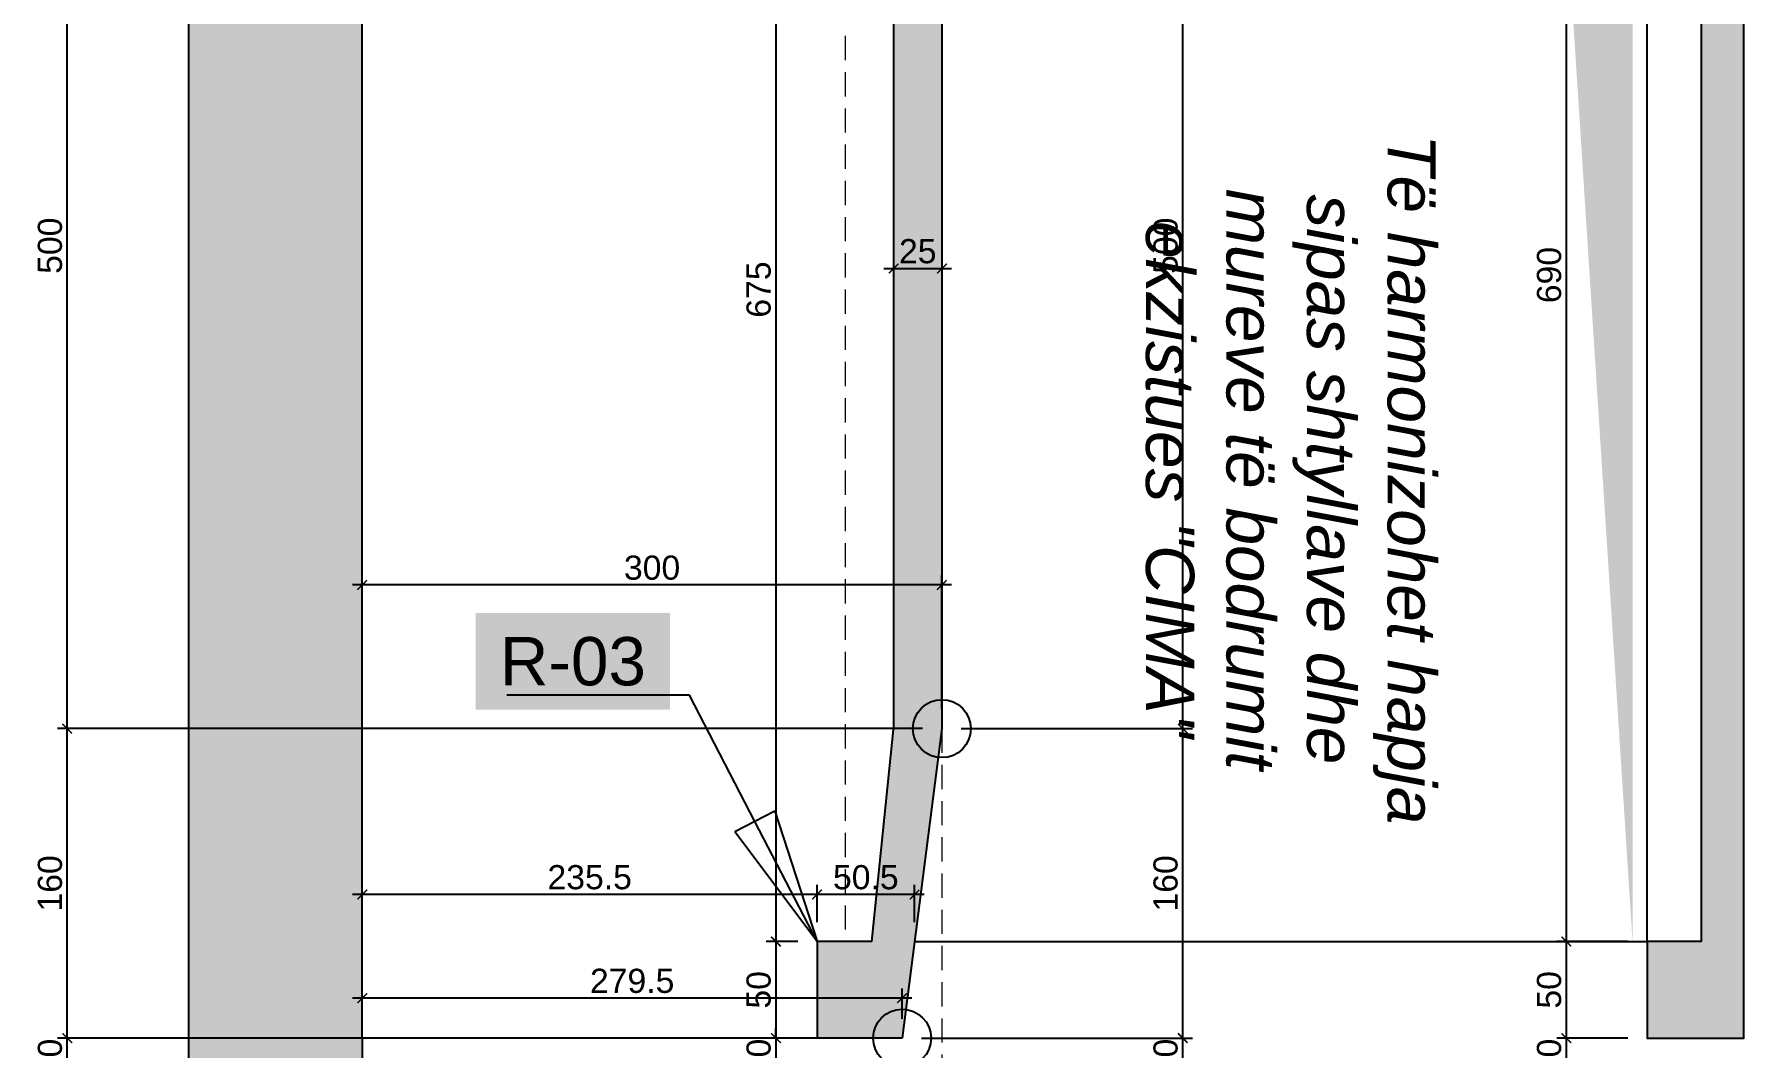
# Model space of a CAD drawing. Header units: centimetres. Extents: x 44585 to 48556, y -61381 to -55885.
# Drawn here: x 47666 to 48551, y -58705 to -58180 of the extents above; entities that cross this region are included whole.
import ezdxf
from ezdxf import colors
from ezdxf.entities.mleader import LeaderData, LeaderLine
from ezdxf.math import Vec2, Vec3

# ---------------------------------------------------------------- set-up
doc = ezdxf.new("R2010")
doc.units = ezdxf.units.CM
doc.header["$LTSCALE"] = 50
doc.header["$MEASUREMENT"] = 0
doc.linetypes.add('CACHE', pattern=[0.375, 0.25, -0.125])
doc.linetypes.add('CONTINU', pattern=[0])
doc.layers.get('0').update_dxf_attribs({"color": 8})
doc.layers.add('BETON CACHE', color=4, linetype='CACHE', lineweight=5)
for name, color, linetype in [('BETON COUPE', 3, 'CONTINU'), ('BETON TRAME', 252, 'Continuous'), ('BETON VU', 2, 'Continuous'), ('COTE 50ème', 1, 'Continuous'), ('OMBRE', 253, 'Continuous'), ('TEXTE', 7, 'Continuous')]:
    doc.layers.add(name, color=color, linetype=linetype)
doc.layers.add('PILIER PREFA SUP TRAME', color=7, linetype='Continuous', true_color=0xded1ff)
doc.styles.add('RS_TEXT_1.100', font='arial.ttf', dxfattribs={"height": 25})
doc.styles.add('RS_TEXT_1.50', font='arial.ttf', dxfattribs={"height": 12.5})
doc.styles.add('SMA_TEXT_1.50', font='arial.ttf', dxfattribs={"height": 12.5})
doc.dimstyles.new('SMA_1.50', dxfattribs={"dimscale": 5, "dimtxt": 12.5, "dimasz": 1, "dimexe": 1, "dimexo": 2, "dimgap": 0.5, "dimtad": 1, "dimdec": 1, "dimrnd": 0.5, "dimdsep": 46, "dimtxsty": 'SMA_TEXT_1.50', "dimblk": 'ARCHTICK', "dimcen": 2.5, "dimdle": 1, "dimadec": 0, "dimazin": 2, "dimtfac": 1, "dimtdec": 1, "dimtix": 1, "dimtmove": 2, "dimatfit": 3, "dimfxl": 1, "dimtolj": 1, "dimtzin": 0, "dimarcsym": 0})

# ---------------------------------------------------------------- blocks, each defined once
blk = doc.blocks.new('_Closed')
at = {"color": 0, "linetype": 'ByBlock', "lineweight": -2}
for p, q in [((-1, 0.167), (0, 0)), ((-1, 0.167), (-1, -0.167)), ((0, 0), (-1, -0.167)), ((0, 0), (-1, 0))]:
    blk.add_line(p, q, dxfattribs=at)
blk = doc.blocks.new('_ArchTick')
at = {"color": 0, "linetype": 'ByBlock', "const_width": 0.15}
blk.add_lwpolyline([(-0.5, -0.5), (0.5, 0.5)], dxfattribs=at)
blk = doc.blocks.new('*D1501')
at = {"layer": 'COTE 50ème', "color": 0, "lineweight": -2, "ltscale": 0.5, "transparency": 16777216}
for p, q in [((47683.58, -58699.95), (47683.58, -58694.95)), ((48105.65, -58699.95), (47678.58, -58699.95)), ((47683.58, -58719.95), (47683.58, -58699.95)), ((48103.08, -58719.95), (47678.58, -58719.95)), ((47683.58, -58719.95), (47683.58, -58724.95))]:
    blk.add_line(p, q, dxfattribs=at)
at = {"layer": 'Defpoints', "color": 0, "ltscale": 0.5, "transparency": 16777216}
for p in [(47683.58, -58699.95), (48115.65, -58699.95), (48113.08, -58719.95)]:
    blk.add_point(p, dxfattribs=at)
at = {"layer": 'COTE 50ème', "color": 0, "lineweight": -2, "ltscale": 0.5, "transparency": 16777216, "xscale": 5, "yscale": 5, "zscale": 5}
for p, rotation in [((47683.58, -58699.95), 270), ((47683.58, -58719.95), 90)]:
    blk.add_blockref('_ArchTick', p, dxfattribs=dict(at, rotation=rotation))
at = {"layer": 'COTE 50ème', "color": 0, "ltscale": 0.5, "transparency": 16777216, "insert": (47674.7, -58709.95), "char_height": 12.5, "attachment_point": 5, "rotation": 90, "style": 'SMA_TEXT_1.50'}
blk.add_mtext('\\A1;20', dxfattribs=at)
blk = doc.blocks.new('*D1502')
at = {"layer": 'COTE 50ème', "color": 0, "lineweight": -2, "ltscale": 0.5, "transparency": 16777216}
for p, q in [((47683.58, -58704.95), (47683.58, -58534.74)), ((48126.27, -58539.74), (47678.58, -58539.74)), ((48105.65, -58699.95), (47678.58, -58699.95))]:
    blk.add_line(p, q, dxfattribs=at)
at = {"layer": 'Defpoints', "color": 0, "ltscale": 0.5, "transparency": 16777216}
for p in [(47683.58, -58539.74), (48136.27, -58539.74), (48115.65, -58699.95)]:
    blk.add_point(p, dxfattribs=at)
at = {"layer": 'COTE 50ème', "color": 0, "lineweight": -2, "ltscale": 0.5, "transparency": 16777216, "xscale": 5, "yscale": 5, "zscale": 5}
for p, rotation in [((47683.58, -58539.74), 90), ((47683.58, -58699.95), 270)]:
    blk.add_blockref('_ArchTick', p, dxfattribs=dict(at, rotation=rotation))
at = {"layer": 'COTE 50ème', "color": 0, "ltscale": 0.5, "transparency": 16777216, "insert": (47674.7, -58619.84), "char_height": 12.5, "attachment_point": 5, "rotation": 90, "style": 'SMA_TEXT_1.50'}
blk.add_mtext('\\A1;160', dxfattribs=at)
blk = doc.blocks.new('*D1503')
at = {"layer": 'COTE 50ème', "color": 0, "lineweight": -2, "ltscale": 0.5, "transparency": 16777216}
for p, q in [((48126.27, -58039.8), (47678.58, -58039.8)), ((47683.58, -58544.74), (47683.58, -58034.8)), ((48126.27, -58539.74), (47678.58, -58539.74))]:
    blk.add_line(p, q, dxfattribs=at)
at = {"layer": 'Defpoints', "color": 0, "ltscale": 0.5, "transparency": 16777216}
for p in [(47683.58, -58039.8), (48136.27, -58039.8), (48136.27, -58539.74)]:
    blk.add_point(p, dxfattribs=at)
at = {"layer": 'COTE 50ème', "color": 0, "lineweight": -2, "ltscale": 0.5, "transparency": 16777216, "xscale": 5, "yscale": 5, "zscale": 5}
for p, rotation in [((47683.58, -58039.8), 90), ((47683.58, -58539.74), 270)]:
    blk.add_blockref('_ArchTick', p, dxfattribs=dict(at, rotation=rotation))
at = {"layer": 'COTE 50ème', "color": 0, "ltscale": 0.5, "transparency": 16777216, "insert": (47674.7, -58289.77), "char_height": 12.5, "attachment_point": 5, "rotation": 90, "style": 'SMA_TEXT_1.50'}
blk.add_mtext('\\A1;500', dxfattribs=at)
blk = doc.blocks.new('*D1511')
at = {"layer": 'COTE 50ème', "color": 0, "lineweight": -2, "ltscale": 0.5, "transparency": 16777216}
for p, q in [((48260.95, -58699.95), (48260.95, -58694.95)), ((48125.65, -58699.95), (48265.95, -58699.95)), ((48260.95, -58719.95), (48260.95, -58699.95)), ((48123.08, -58719.95), (48265.95, -58719.95)), ((48260.95, -58719.95), (48260.95, -58724.95))]:
    blk.add_line(p, q, dxfattribs=at)
at = {"layer": 'Defpoints', "color": 0, "ltscale": 0.5, "transparency": 16777216}
for p in [(48115.65, -58699.95), (48260.95, -58699.95), (48113.08, -58719.95)]:
    blk.add_point(p, dxfattribs=at)
at = {"layer": 'COTE 50ème', "color": 0, "lineweight": -2, "ltscale": 0.5, "transparency": 16777216, "xscale": 5, "yscale": 5, "zscale": 5}
for p, rotation in [((48260.95, -58699.95), 270), ((48260.95, -58719.95), 90)]:
    blk.add_blockref('_ArchTick', p, dxfattribs=dict(at, rotation=rotation))
at = {"layer": 'COTE 50ème', "color": 0, "ltscale": 0.5, "transparency": 16777216, "insert": (48252.07, -58709.95), "char_height": 12.5, "attachment_point": 5, "rotation": 90, "style": 'SMA_TEXT_1.50'}
blk.add_mtext('\\A1;20', dxfattribs=at)
blk = doc.blocks.new('*D1512')
at = {"layer": 'COTE 50ème', "color": 0, "lineweight": -2, "ltscale": 0.5, "transparency": 16777216}
for p, q in [((48260.95, -58704.95), (48260.95, -58534.74)), ((48146.27, -58539.74), (48265.95, -58539.74)), ((48125.65, -58699.95), (48265.95, -58699.95))]:
    blk.add_line(p, q, dxfattribs=at)
at = {"layer": 'Defpoints', "color": 0, "ltscale": 0.5, "transparency": 16777216}
for p in [(48136.27, -58539.74), (48260.95, -58539.74), (48115.65, -58699.95)]:
    blk.add_point(p, dxfattribs=at)
at = {"layer": 'COTE 50ème', "color": 0, "lineweight": -2, "ltscale": 0.5, "transparency": 16777216, "xscale": 5, "yscale": 5, "zscale": 5}
for p, rotation in [((48260.95, -58539.74), 90), ((48260.95, -58699.95), 270)]:
    blk.add_blockref('_ArchTick', p, dxfattribs=dict(at, rotation=rotation))
at = {"layer": 'COTE 50ème', "color": 0, "ltscale": 0.5, "transparency": 16777216, "insert": (48252.07, -58619.84), "char_height": 12.5, "attachment_point": 5, "rotation": 90, "style": 'SMA_TEXT_1.50'}
blk.add_mtext('\\A1;160', dxfattribs=at)
blk = doc.blocks.new('*D1513')
at = {"layer": 'COTE 50ème', "color": 0, "lineweight": -2, "ltscale": 0.5, "transparency": 16777216}
for p, q in [((48146.27, -58039.8), (48265.95, -58039.8)), ((48260.95, -58544.74), (48260.95, -58034.8)), ((48146.27, -58539.74), (48265.95, -58539.74))]:
    blk.add_line(p, q, dxfattribs=at)
at = {"layer": 'Defpoints', "color": 0, "ltscale": 0.5, "transparency": 16777216}
for p in [(48136.27, -58039.8), (48260.95, -58039.8), (48136.27, -58539.74)]:
    blk.add_point(p, dxfattribs=at)
at = {"layer": 'COTE 50ème', "color": 0, "lineweight": -2, "ltscale": 0.5, "transparency": 16777216, "xscale": 5, "yscale": 5, "zscale": 5}
for p, rotation in [((48260.95, -58039.8), 90), ((48260.95, -58539.74), 270)]:
    blk.add_blockref('_ArchTick', p, dxfattribs=dict(at, rotation=rotation))
at = {"layer": 'COTE 50ème', "color": 0, "ltscale": 0.5, "transparency": 16777216, "insert": (48252.07, -58289.77), "char_height": 12.5, "attachment_point": 5, "rotation": 90, "style": 'SMA_TEXT_1.50'}
blk.add_mtext('\\A1;500', dxfattribs=at)
blk = doc.blocks.new('*D1524')
at = {"layer": 'COTE 50ème', "color": 0, "lineweight": -2, "ltscale": 0.5, "transparency": 16777216}
for p, q in [((47836.27, -58689.95), (47836.27, -58674.25)), ((48115.65, -58689.95), (48115.65, -58674.25)), ((48120.65, -58679.25), (47831.27, -58679.25))]:
    blk.add_line(p, q, dxfattribs=at)
at = {"layer": 'Defpoints', "color": 0, "ltscale": 0.5, "transparency": 16777216}
for p in [(47836.27, -58679.25), (47836.27, -58699.95), (48115.65, -58699.95)]:
    blk.add_point(p, dxfattribs=at)
at = {"layer": 'COTE 50ème', "color": 0, "lineweight": -2, "ltscale": 0.5, "transparency": 16777216, "xscale": 5, "yscale": 5, "zscale": 5, "rotation": 180}
blk.add_blockref('_ArchTick', (47836.27, -58679.25), dxfattribs=at)
at = {"layer": 'COTE 50ème', "color": 0, "lineweight": -2, "ltscale": 0.5, "transparency": 16777216, "xscale": 5, "yscale": 5, "zscale": 5}
blk.add_blockref('_ArchTick', (48115.65, -58679.25), dxfattribs=at)
at = {"layer": 'COTE 50ème', "color": 0, "ltscale": 0.5, "transparency": 16777216, "insert": (47975.96, -58670.36), "char_height": 12.5, "attachment_point": 5, "style": 'SMA_TEXT_1.50'}
blk.add_mtext('\\A1;279.5', dxfattribs=at)
blk = doc.blocks.new('*D1525')
at = {"layer": 'COTE 50ème', "color": 0, "lineweight": -2, "ltscale": 0.5, "transparency": 16777216}
for p, q in [((48141.27, -58465.38), (47831.27, -58465.38)), ((47836.27, -58529.74), (47836.27, -58460.38)), ((48136.27, -58529.74), (48136.27, -58460.38))]:
    blk.add_line(p, q, dxfattribs=at)
at = {"layer": 'Defpoints', "color": 0, "ltscale": 0.5, "transparency": 16777216}
for p in [(47836.27, -58465.38), (47836.27, -58539.74), (48136.27, -58539.74)]:
    blk.add_point(p, dxfattribs=at)
at = {"layer": 'COTE 50ème', "color": 0, "lineweight": -2, "ltscale": 0.5, "transparency": 16777216, "xscale": 5, "yscale": 5, "zscale": 5, "rotation": 180}
blk.add_blockref('_ArchTick', (47836.27, -58465.38), dxfattribs=at)
at = {"layer": 'COTE 50ème', "color": 0, "lineweight": -2, "ltscale": 0.5, "transparency": 16777216, "xscale": 5, "yscale": 5, "zscale": 5}
blk.add_blockref('_ArchTick', (48136.27, -58465.38), dxfattribs=at)
at = {"layer": 'COTE 50ème', "color": 0, "ltscale": 0.5, "transparency": 16777216, "insert": (47986.27, -58456.49), "char_height": 12.5, "attachment_point": 5, "style": 'SMA_TEXT_1.50'}
blk.add_mtext('\\A1;300', dxfattribs=at)
blk = doc.blocks.new('*D1536')
at = {"layer": 'COTE 50ème', "color": 0, "lineweight": -2, "ltscale": 0.5, "transparency": 16777216}
for p, q in [((48111.27, -58282.23), (48111.27, -58306.56)), ((48136.27, -58282.23), (48136.27, -58306.56)), ((48106.27, -58301.56), (48141.27, -58301.56))]:
    blk.add_line(p, q, dxfattribs=at)
at = {"layer": 'Defpoints', "color": 0, "ltscale": 0.5, "transparency": 16777216}
for p in [(48111.27, -58272.23), (48136.27, -58272.23), (48136.27, -58301.56)]:
    blk.add_point(p, dxfattribs=at)
at = {"layer": 'COTE 50ème', "color": 0, "lineweight": -2, "ltscale": 0.5, "transparency": 16777216, "xscale": 5, "yscale": 5, "zscale": 5, "rotation": 180}
blk.add_blockref('_ArchTick', (48111.27, -58301.56), dxfattribs=at)
at = {"layer": 'COTE 50ème', "color": 0, "lineweight": -2, "ltscale": 0.5, "transparency": 16777216, "xscale": 5, "yscale": 5, "zscale": 5}
blk.add_blockref('_ArchTick', (48136.27, -58301.56), dxfattribs=at)
at = {"layer": 'COTE 50ème', "color": 0, "ltscale": 0.5, "transparency": 16777216, "insert": (48123.77, -58292.67), "char_height": 12.5, "attachment_point": 5, "style": 'SMA_TEXT_1.50'}
blk.add_mtext('\\A1;25', dxfattribs=at)
blk = doc.blocks.new('*D1546')
at = {"layer": 'COTE 50ème', "color": 0, "lineweight": -2, "ltscale": 0.5, "transparency": 16777216}
for p, q in [((48050.36, -57969.95), (48050.36, -58654.95)), ((48076.27, -57974.95), (48045.36, -57974.95)), ((48061.68, -58649.95), (48045.36, -58649.95))]:
    blk.add_line(p, q, dxfattribs=at)
at = {"layer": 'Defpoints', "color": 0, "ltscale": 0.5, "transparency": 16777216}
for p in [(48086.27, -57974.95), (48050.36, -58649.95), (48071.68, -58649.95)]:
    blk.add_point(p, dxfattribs=at)
at = {"layer": 'COTE 50ème', "color": 0, "lineweight": -2, "ltscale": 0.5, "transparency": 16777216, "xscale": 5, "yscale": 5, "zscale": 5}
for p, rotation in [((48050.36, -57974.95), 90), ((48050.36, -58649.95), 270)]:
    blk.add_blockref('_ArchTick', p, dxfattribs=dict(at, rotation=rotation))
at = {"layer": 'COTE 50ème', "color": 0, "ltscale": 0.5, "transparency": 16777216, "insert": (48041.47, -58312.45), "char_height": 12.5, "attachment_point": 5, "rotation": 90, "style": 'SMA_TEXT_1.50'}
blk.add_mtext('\\A1;675', dxfattribs=at)
blk = doc.blocks.new('*D1547')
at = {"layer": 'COTE 50ème', "color": 0, "lineweight": -2, "ltscale": 0.5, "transparency": 16777216}
for p, q in [((48061.68, -58649.95), (48045.36, -58649.95)), ((48050.36, -58644.95), (48050.36, -58704.95)), ((48061.68, -58699.95), (48045.36, -58699.95))]:
    blk.add_line(p, q, dxfattribs=at)
at = {"layer": 'Defpoints', "color": 0, "ltscale": 0.5, "transparency": 16777216}
for p in [(48071.68, -58649.95), (48050.36, -58699.95), (48071.68, -58699.95)]:
    blk.add_point(p, dxfattribs=at)
at = {"layer": 'COTE 50ème', "color": 0, "lineweight": -2, "ltscale": 0.5, "transparency": 16777216, "xscale": 5, "yscale": 5, "zscale": 5}
for p, rotation in [((48050.36, -58649.95), 90), ((48050.36, -58699.95), 270)]:
    blk.add_blockref('_ArchTick', p, dxfattribs=dict(at, rotation=rotation))
at = {"layer": 'COTE 50ème', "color": 0, "ltscale": 0.5, "transparency": 16777216, "insert": (48041.47, -58674.95), "char_height": 12.5, "attachment_point": 5, "rotation": 90, "style": 'SMA_TEXT_1.50'}
blk.add_mtext('\\A1;50', dxfattribs=at)
blk = doc.blocks.new('*D1548')
at = {"layer": 'COTE 50ème', "color": 0, "lineweight": -2, "ltscale": 0.5, "transparency": 16777216}
for p, q in [((48050.36, -58699.95), (48050.36, -58694.95)), ((48061.68, -58699.95), (48045.36, -58699.95)), ((48050.36, -58699.95), (48050.36, -58719.95)), ((48061.68, -58719.95), (48045.36, -58719.95)), ((48050.36, -58719.95), (48050.36, -58724.95))]:
    blk.add_line(p, q, dxfattribs=at)
at = {"layer": 'Defpoints', "color": 0, "ltscale": 0.5, "transparency": 16777216}
for p in [(48071.68, -58699.95), (48050.36, -58719.95), (48071.68, -58719.95)]:
    blk.add_point(p, dxfattribs=at)
at = {"layer": 'COTE 50ème', "color": 0, "lineweight": -2, "ltscale": 0.5, "transparency": 16777216, "xscale": 5, "yscale": 5, "zscale": 5}
for p, rotation in [((48050.36, -58699.95), 270), ((48050.36, -58719.95), 90)]:
    blk.add_blockref('_ArchTick', p, dxfattribs=dict(at, rotation=rotation))
at = {"layer": 'COTE 50ème', "color": 0, "ltscale": 0.5, "transparency": 16777216, "insert": (48041.47, -58709.95), "char_height": 12.5, "attachment_point": 5, "rotation": 90, "style": 'SMA_TEXT_1.50'}
blk.add_mtext('\\A1;20', dxfattribs=at)
blk = doc.blocks.new('*D1561')
at = {"layer": 'COTE 50ème', "color": 0, "lineweight": -2, "ltscale": 0.5, "transparency": 16777216}
for p, q in [((48459.43, -58699.95), (48459.43, -58694.95)), ((48491.27, -58699.95), (48454.43, -58699.95)), ((48459.43, -58719.95), (48459.43, -58699.95)), ((48491.27, -58719.95), (48454.43, -58719.95)), ((48459.43, -58719.95), (48459.43, -58724.95))]:
    blk.add_line(p, q, dxfattribs=at)
at = {"layer": 'Defpoints', "color": 0, "ltscale": 0.5, "transparency": 16777216}
for p in [(48459.43, -58699.95), (48501.27, -58699.95), (48501.27, -58719.95)]:
    blk.add_point(p, dxfattribs=at)
at = {"layer": 'COTE 50ème', "color": 0, "lineweight": -2, "ltscale": 0.5, "transparency": 16777216, "xscale": 5, "yscale": 5, "zscale": 5}
for p, rotation in [((48459.43, -58699.95), 270), ((48459.43, -58719.95), 90)]:
    blk.add_blockref('_ArchTick', p, dxfattribs=dict(at, rotation=rotation))
at = {"layer": 'COTE 50ème', "color": 0, "ltscale": 0.5, "transparency": 16777216, "insert": (48450.55, -58709.95), "char_height": 12.5, "attachment_point": 5, "rotation": 90, "style": 'SMA_TEXT_1.50'}
blk.add_mtext('\\A1;20', dxfattribs=at)
blk = doc.blocks.new('*D1562')
at = {"layer": 'COTE 50ème', "color": 0, "lineweight": -2, "ltscale": 0.5, "transparency": 16777216}
for p, q in [((48491.27, -58649.95), (48454.43, -58649.95)), ((48459.43, -58704.95), (48459.43, -58644.95)), ((48491.27, -58699.95), (48454.43, -58699.95))]:
    blk.add_line(p, q, dxfattribs=at)
at = {"layer": 'Defpoints', "color": 0, "ltscale": 0.5, "transparency": 16777216}
for p in [(48459.43, -58649.95), (48501.27, -58649.95), (48501.27, -58699.95)]:
    blk.add_point(p, dxfattribs=at)
at = {"layer": 'COTE 50ème', "color": 0, "lineweight": -2, "ltscale": 0.5, "transparency": 16777216, "xscale": 5, "yscale": 5, "zscale": 5}
for p, rotation in [((48459.43, -58649.95), 90), ((48459.43, -58699.95), 270)]:
    blk.add_blockref('_ArchTick', p, dxfattribs=dict(at, rotation=rotation))
at = {"layer": 'COTE 50ème', "color": 0, "ltscale": 0.5, "transparency": 16777216, "insert": (48450.55, -58674.95), "char_height": 12.5, "attachment_point": 5, "rotation": 90, "style": 'SMA_TEXT_1.50'}
blk.add_mtext('\\A1;50', dxfattribs=at)
blk = doc.blocks.new('*D1563')
at = {"layer": 'COTE 50ème', "color": 0, "lineweight": -2, "ltscale": 0.5, "transparency": 16777216}
for p, q in [((48491.27, -57959.95), (48454.43, -57959.95)), ((48459.43, -58654.95), (48459.43, -57954.95)), ((48491.27, -58649.95), (48454.43, -58649.95))]:
    blk.add_line(p, q, dxfattribs=at)
at = {"layer": 'Defpoints', "color": 0, "ltscale": 0.5, "transparency": 16777216}
for p in [(48459.43, -57959.95), (48501.27, -57959.95), (48501.27, -58649.95)]:
    blk.add_point(p, dxfattribs=at)
at = {"layer": 'COTE 50ème', "color": 0, "lineweight": -2, "ltscale": 0.5, "transparency": 16777216, "xscale": 5, "yscale": 5, "zscale": 5}
for p, rotation in [((48459.43, -57959.95), 90), ((48459.43, -58649.95), 270)]:
    blk.add_blockref('_ArchTick', p, dxfattribs=dict(at, rotation=rotation))
at = {"layer": 'COTE 50ème', "color": 0, "ltscale": 0.5, "transparency": 16777216, "insert": (48450.55, -58304.95), "char_height": 12.5, "attachment_point": 5, "rotation": 90, "style": 'SMA_TEXT_1.50'}
blk.add_mtext('\\A1;690', dxfattribs=at)
blk = doc.blocks.new('*D1571')
at = {"layer": 'COTE 50ème', "color": 0, "lineweight": -2, "ltscale": 0.5, "transparency": 16777216}
for p, q in [((48071.68, -58639.95), (48071.68, -58620.6)), ((48122.09, -58639.95), (48122.09, -58620.6)), ((48127.09, -58625.6), (48066.68, -58625.6))]:
    blk.add_line(p, q, dxfattribs=at)
at = {"layer": 'Defpoints', "color": 0, "ltscale": 0.5, "transparency": 16777216}
for p in [(48071.68, -58625.6), (48071.68, -58649.95), (48122.09, -58649.95)]:
    blk.add_point(p, dxfattribs=at)
at = {"layer": 'COTE 50ème', "color": 0, "lineweight": -2, "ltscale": 0.5, "transparency": 16777216, "xscale": 5, "yscale": 5, "zscale": 5, "rotation": 180}
blk.add_blockref('_ArchTick', (48071.68, -58625.6), dxfattribs=at)
at = {"layer": 'COTE 50ème', "color": 0, "lineweight": -2, "ltscale": 0.5, "transparency": 16777216, "xscale": 5, "yscale": 5, "zscale": 5}
blk.add_blockref('_ArchTick', (48122.09, -58625.6), dxfattribs=at)
at = {"layer": 'COTE 50ème', "color": 0, "ltscale": 0.5, "transparency": 16777216, "insert": (48096.88, -58616.72), "char_height": 12.5, "attachment_point": 5, "style": 'SMA_TEXT_1.50'}
blk.add_mtext('\\A1;50.5', dxfattribs=at)
blk = doc.blocks.new('*D1572')
at = {"layer": 'COTE 50ème', "color": 0, "lineweight": -2, "ltscale": 0.5, "transparency": 16777216}
for p, q in [((47836.27, -58660.28), (47836.27, -58620.6)), ((48071.68, -58639.95), (48071.68, -58620.6)), ((48076.68, -58625.6), (47831.27, -58625.6))]:
    blk.add_line(p, q, dxfattribs=at)
at = {"layer": 'Defpoints', "color": 0, "ltscale": 0.5, "transparency": 16777216}
for p in [(47836.27, -58625.6), (48071.68, -58649.95), (47836.27, -58670.28)]:
    blk.add_point(p, dxfattribs=at)
at = {"layer": 'COTE 50ème', "color": 0, "lineweight": -2, "ltscale": 0.5, "transparency": 16777216, "xscale": 5, "yscale": 5, "zscale": 5, "rotation": 180}
blk.add_blockref('_ArchTick', (47836.27, -58625.6), dxfattribs=at)
at = {"layer": 'COTE 50ème', "color": 0, "lineweight": -2, "ltscale": 0.5, "transparency": 16777216, "xscale": 5, "yscale": 5, "zscale": 5}
blk.add_blockref('_ArchTick', (48071.68, -58625.6), dxfattribs=at)
at = {"layer": 'COTE 50ème', "color": 0, "ltscale": 0.5, "transparency": 16777216, "insert": (47953.98, -58616.71), "char_height": 12.5, "attachment_point": 5, "style": 'SMA_TEXT_1.50'}
blk.add_mtext('\\A1;235.5', dxfattribs=at)

msp = doc.modelspace()

# ---------------------------------------------------------------- hatches: boundary and pattern name
at = {"layer": 'BETON TRAME', "transparency": 33554559}
h = msp.add_hatch(color=256, dxfattribs=at)
h.dxf.hatch_style = 1
h.paths.add_polyline_path([(48529.27, -58649.95), (48501.27, -58649.95), (48501.27, -58699.95), (48551.27, -58699.95), (48551.27, -56189.81), (48529.27, -56189.81), (48529.27, -57909.95), (48501.27, -57909.95), (48501.27, -57959.95), (48529.27, -57959.95)], flags=17)
h.paths.add_polyline_path([(47746.27, -61373.87), (47836.27, -61373.87), (48551.27, -61373.87), (48551.27, -61346.29), (48551.27, -58719.95), (48501.27, -58719.95), (48501.27, -58769.95), (48529.27, -58769.95), (48529.27, -59459.95), (48529.27, -59509.95), (48529.27, -60114.8), (48501.27, -60114.8), (48501.27, -60139.8), (48529.27, -60139.8), (48529.27, -60734.95), (48501.27, -60734.95), (48501.27, -60784.95), (48529.27, -60784.95), (48529.27, -61346.29), (48136.27, -61346.29), (48136.27, -60139.8), (48501.27, -60139.8), (48501.27, -60114.8), (48114.27, -60114.8), (48114.27, -61346.29), (47836.27, -61346.29), (47836.27, -60239.8), (47895.56, -59839.8), (48094.37, -58865.3), (48113.08, -58719.95), (47836.27, -58719.95), (47836.27, -58699.95), (47836.27, -57974.95), (48111.27, -57974.95), (48111.27, -58538.42), (48099.8, -58649.95), (48071.68, -58649.95), (48071.68, -58699.95), (48115.65, -58699.95), (48136.27, -58539.74), (48136.27, -58039.8), (48175.5, -57643.69), (48432.13, -56214.81), (48434.28, -56189.81), (48453.84, -55961.76), (48428.93, -55959.62), (48409.19, -56189.81), (47836.27, -56189.81), (47746.27, -56189.81)])
h.paths.add_polyline_path([(47836.27, -59835.09), (47836.27, -58749.95), (48058.81, -58749.95), (48058.81, -58769.95), (48085.41, -58769.95), (48069.68, -58861.09), (47947.51, -59459.95), (47912.05, -59459.95), (47912.05, -59509.95), (47937.31, -59509.95), (47870.98, -59835.09)], flags=16)
h.paths.add_polyline_path([(47836.27, -57944.95), (47836.27, -56214.81), (48114.27, -56214.81), (48114.27, -56634.95), (48086.27, -56634.95), (48086.27, -56684.95), (48114.27, -56684.95), (48114.27, -57309.95), (48086.27, -57309.95), (48086.27, -57359.95), (48114.27, -57359.95), (48114.27, -57909.95), (48086.27, -57909.95), (48086.27, -57944.95)], flags=16)
h.paths.add_polyline_path([(48136.27, -57640.41), (48136.27, -56214.81), (48406.79, -56214.81), (48331.32, -56634.95), (48297.69, -56634.95), (48297.69, -56684.95), (48322.34, -56684.95), (48210.06, -57309.95), (48176.46, -57309.95), (48176.46, -57359.95), (48201.08, -57359.95), (48150.7, -57640.41)], flags=16)

# ---------------------------------------------------------------- linework, layer by layer
at = {"layer": 'BETON CACHE'}
for p, q in [((48086.27, -57974.95), (48086.27, -58649.95)), ((48136.27, -58539.74), (48136.27, -60114.8))]:
    msp.add_line(p, q, dxfattribs=at)
at = {"layer": 'BETON COUPE'}
msp.add_line((48115.65, -58699.95), (48071.68, -58699.95), dxfattribs=at)
for points in [[(47836.27, -56189.81), (47746.27, -56189.81), (47746.27, -61373.87), (47836.27, -61373.87)], [(48432.13, -56214.81), (48175.5, -57643.69), (48136.27, -58039.8), (48136.27, -58539.74), (48115.65, -58699.95)], [(48111.27, -57974.95), (48111.27, -58538.42), (48099.8, -58649.95), (48071.68, -58649.95), (48071.68, -58699.95), (47836.27, -58699.95), (47836.27, -57974.95)], [(47836.27, -58699.95), (47836.27, -58719.95), (48113.08, -58719.95), (48094.37, -58865.3), (47895.56, -59839.8), (47836.27, -60239.8)]]:
    msp.add_lwpolyline(points, dxfattribs=at)
msp.add_lwpolyline([(48551.27, -56189.81), (48529.27, -56189.81), (48529.27, -57909.95), (48501.27, -57909.95), (48501.27, -57959.95), (48529.27, -57959.95), (48529.27, -58649.95), (48501.27, -58649.95), (48501.27, -58699.95), (48551.27, -58699.95)], close=True, dxfattribs=at)
at = {"layer": 'BETON VU'}
msp.add_lwpolyline([(48122.09, -58649.95), (48501.27, -58649.95), (48501.27, -58039.8), (48136.27, -58039.8)], dxfattribs=at)
at = {"layer": 'COTE 50ème', "ltscale": 0.5}
for centre in [(48136.27, -58539.74), (48115.65, -58699.95)]:
    msp.add_circle(centre, 15, dxfattribs=at)
at = {"layer": 'OMBRE'}
msp.add_solid([(48493.77, -58047.3), (48457.23, -58083.85), (48493.7, -58649.95)], dxfattribs=at)

# ---------------------------------------------------------------- texts
at = {"layer": 'TEXTE', "insert": (48316.69, -58410.69), "char_height": 25, "width": 382.7214, "attachment_point": 5, "rotation": 270, "style": 'RS_TEXT_1.50'}
msp.add_mtext('{\\fArial|b0|i1|c0|p34;Të harmonizohet hapja sipas shtyllave dhe mureve të bodrumit ekzistues "CIMA"}', dxfattribs=at)

# ---------------------------------------------------------------- dimensions: what is measured, and where the dimension line sits
at = {"layer": 'COTE 50ème', "ltscale": 0.5}
for base, p1, p2, picture, middle in [((48459.43, -57959.95), (48501.27, -58649.95), (48501.27, -57959.95), '*D1563', (48450.55, -58304.95)), ((48260.95, -58039.8), (48136.27, -58539.74), (48136.27, -58039.8), '*D1513', (48252.07, -58289.77)), ((48260.95, -58539.74), (48115.65, -58699.95), (48136.27, -58539.74), '*D1512', (48252.07, -58619.84)), ((48459.43, -58649.95), (48501.27, -58699.95), (48501.27, -58649.95), '*D1562', (48450.55, -58674.95)), ((47683.58, -58699.95), (48113.08, -58719.95), (48115.65, -58699.95), '*D1501', (47674.7, -58709.95)), ((48050.36, -58719.95), (48071.68, -58699.95), (48071.68, -58719.95), '*D1548', (48041.47, -58709.95)), ((48260.95, -58699.95), (48113.08, -58719.95), (48115.65, -58699.95), '*D1511', (48252.07, -58709.95)), ((48459.43, -58699.95), (48501.27, -58719.95), (48501.27, -58699.95), '*D1561', (48450.55, -58709.95))]:
    dim = msp.add_linear_dim(base=base, p1=p1, p2=p2, angle=90, dimstyle='SMA_1.50', dxfattribs=at)
    dim.commit()
    dim.dimension.update_dxf_attribs({"geometry": picture, "text_midpoint": middle})
dim = msp.add_aligned_dim(p1=(48111.27, -58272.23), p2=(48136.27, -58272.23), distance=-29.32, dimstyle='SMA_1.50', dxfattribs=at)
dim.commit()
dim.dimension.update_dxf_attribs({"geometry": '*D1536', "text_midpoint": (48123.77, -58292.67)})
dim = msp.add_linear_dim(base=(47836.27, -58679.25), p1=(48115.65, -58699.95), p2=(47836.27, -58699.95), dimstyle='SMA_1.50', dxfattribs=at)
dim.commit()
dim.dimension.update_dxf_attribs({"geometry": '*D1524', "text_midpoint": (47975.96, -58670.36)})

# ---------------------------------------------------------------- next in the draw order: leaders
at = {"layer": 'PILIER PREFA SUP TRAME'}
ml = msp.add_multileader_mtext('Standard', dxfattribs=at)
ml.set_content('R-03', color=256, style='RS_TEXT_1.100')
ml.set_leader_properties()
ml.set_arrow_properties(name='CLOSED')
ml.build(insert=Vec2(0, 0))
ml.multileader.update_dxf_attribs({"text_right_attachment_type": 6, "dogleg_length": 0.36, "arrow_head_size": 70, "scale": 50})
ctx = ml.context
ctx.base_point, ctx.scale, ctx.char_height, ctx.arrow_head_size, ctx.landing_gap_size, ctx.plane_origin = Vec3(47907.24, -58505.06), 50, 25, 70, 4.5, Vec3(48071.68, -58649.95)
ctx.right_attachment, ctx.text_align_type = 6, 2
notes = []
notes.append((ctx, [(1, (1, 1, 0), (48005.61, -58522.33), (-1, 0), 18, [(0, [(48071.68, -58649.95)], 0, [])])]))
ctx.mtext.insert, ctx.mtext.alignment, ctx.mtext.flow_direction = Vec3(47983.11, -58492.33), 3, 5
ctx.mtext.has_bg_fill, ctx.mtext.bg_color, ctx.mtext.bg_scale_factor, ctx.mtext.bg_transparency, ctx.mtext.use_window_bg_color = 1, -1023410052, 1.5, 0, 0
for ctx, leaders in notes:
    for number, flags, end, landing, length, lines in leaders:
        leader = LeaderData()
        leader.index, (leader.has_last_leader_line, leader.has_dogleg_vector, leader.attachment_direction) = number, flags
        leader.last_leader_point, leader.dogleg_vector, leader.dogleg_length = Vec3(end), Vec3(landing), length
        for number, points, colour, breaks in lines:
            line = LeaderLine()
            line.index, line.vertices, line.color, line.breaks = number, Vec3.list(points), colors.encode_raw_color(colour), breaks
            leader.lines.append(line)
        ctx.leaders.append(leader)

# ---------------------------------------------------------------- next in the draw order: dimensions: what is measured, and where the dimension line sits
at = {"layer": 'COTE 50ème', "ltscale": 0.5}
for base, p1, p2, picture, middle in [((48050.36, -58649.95), (48086.27, -57974.95), (48071.68, -58649.95), '*D1546', (48041.47, -58312.45)), ((47683.58, -58039.8), (48136.27, -58539.74), (48136.27, -58039.8), '*D1503', (47674.7, -58289.77)), ((47683.58, -58539.74), (48115.65, -58699.95), (48136.27, -58539.74), '*D1502', (47674.7, -58619.84)), ((48050.36, -58699.95), (48071.68, -58649.95), (48071.68, -58699.95), '*D1547', (48041.47, -58674.95))]:
    dim = msp.add_linear_dim(base=base, p1=p1, p2=p2, angle=90, dimstyle='SMA_1.50', dxfattribs=at)
    dim.commit()
    dim.dimension.update_dxf_attribs({"geometry": picture, "text_midpoint": middle})
for base, p1, p2, picture, middle in [((47836.27, -58465.38), (48136.27, -58539.74), (47836.27, -58539.74), '*D1525', (47986.27, -58456.49)), ((47836.27, -58625.6), (48071.68, -58649.95), (47836.27, -58670.28), '*D1572', (47953.98, -58616.71)), ((48071.68, -58625.6), (48122.09, -58649.95), (48071.68, -58649.95), '*D1571', (48096.88, -58616.72))]:
    dim = msp.add_linear_dim(base=base, p1=p1, p2=p2, dimstyle='SMA_1.50', dxfattribs=at)
    dim.commit()
    dim.dimension.update_dxf_attribs({"geometry": picture, "text_midpoint": middle})

doc.saveas('drawing.dxf')
